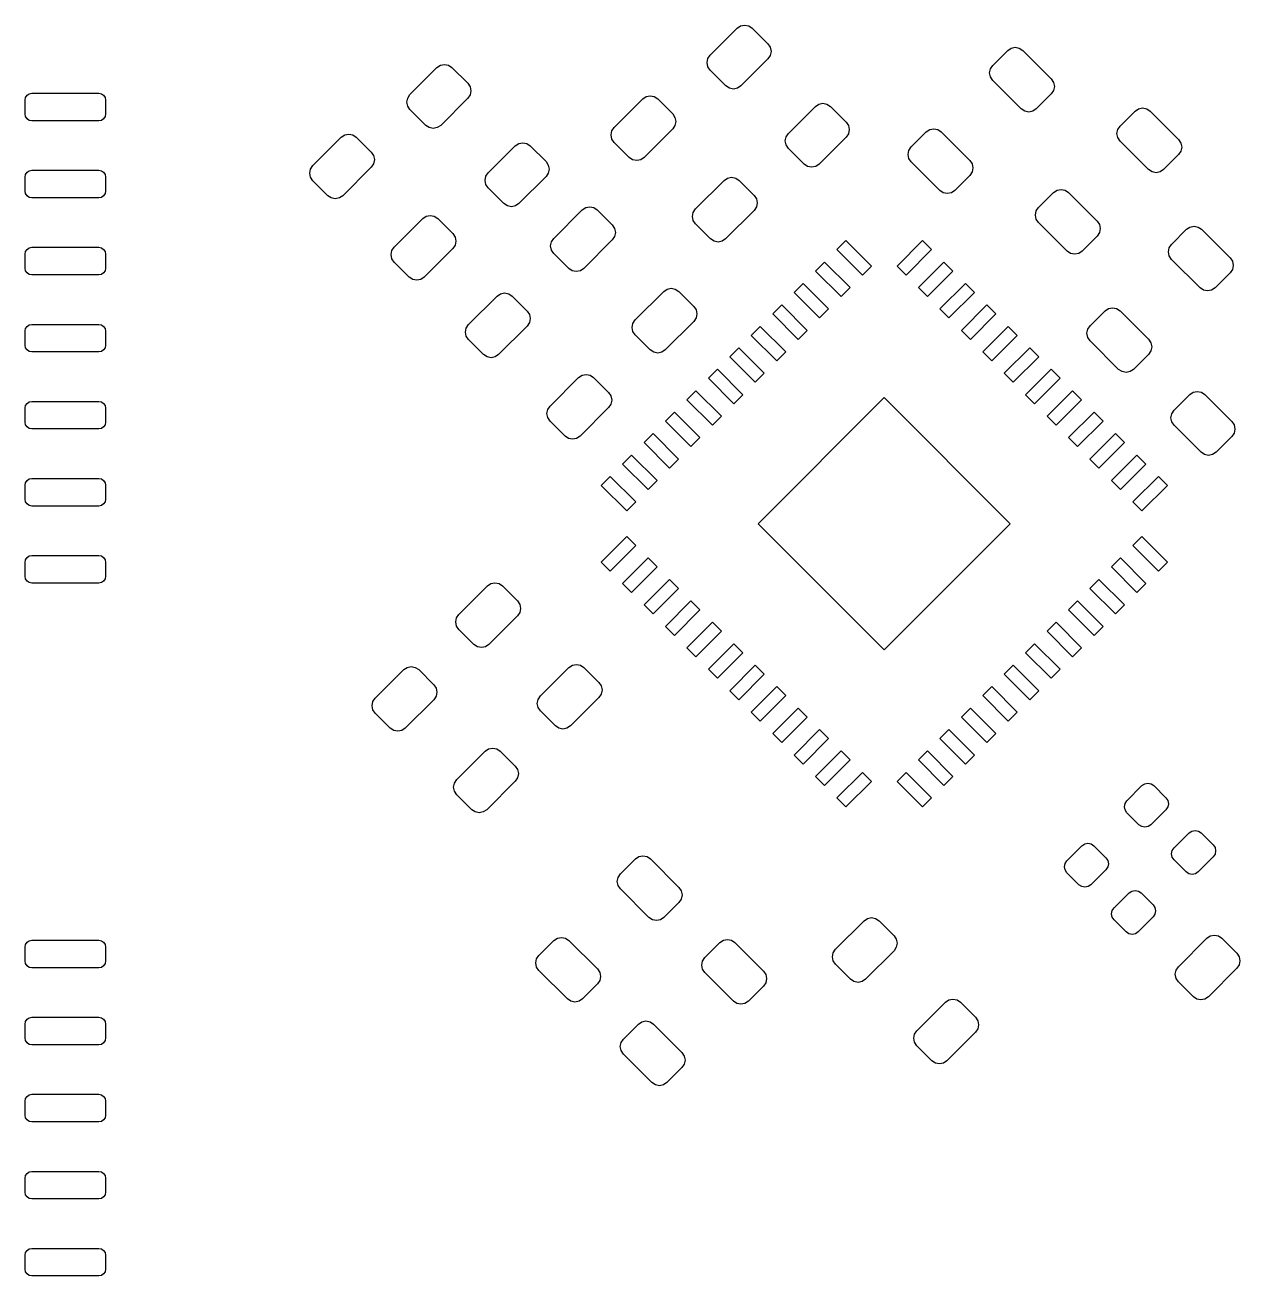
# Model space of a CAD drawing. Header units: millimetres. Extents: x 23.3 to 111.9, y -119.4 to -27.5.
# Drawn here: x 23.33 to 43.37, y -73.4 to -52.78 of the extents above; entities that cross this region are included whole.
import ezdxf

# ---------------------------------------------------------------- set-up
doc = ezdxf.new("R2010")
doc.units = ezdxf.units.MM
doc.layers.add('BLACK', color=250, linetype='CONTINUOUS')

msp = doc.modelspace()

# ---------------------------------------------------------------- linework, layer by layer
at = {"layer": 'BLACK', "linetype": 'CONTINUOUS'}
for p, q in [((35.073829, -52.828352), (35.130603, -52.790416)), ((35.130603, -52.790416), (35.197573, -52.777095)), ((35.197573, -52.777095), (35.264542, -52.790416)), ((35.264542, -52.790416), (35.321316, -52.828352)), ((34.628352, -53.273829), (35.073829, -52.828352)), ((35.321316, -52.828352), (35.581178, -53.088214)), ((35.581178, -53.088214), (35.619114, -53.144988)), ((35.619114, -53.144988), (35.632435, -53.211957)), ((35.632435, -53.211957), (35.619114, -53.278927)), ((39.289151, -53.443136), (39.536638, -53.195649)), ((39.536638, -53.195649), (39.593412, -53.157713)), ((39.593412, -53.157713), (39.660382, -53.144392)), ((39.660382, -53.144392), (39.727351, -53.157713)), ((39.727351, -53.157713), (39.784125, -53.195649)), ((39.784125, -53.195649), (40.254351, -53.665875)), ((34.577095, -53.397573), (34.590416, -53.330603)), ((34.590416, -53.464542), (34.577095, -53.397573)), ((34.590416, -53.330603), (34.628352, -53.273829)), ((35.581178, -53.335701), (35.135701, -53.781178)), ((35.619114, -53.278927), (35.581178, -53.335701)), ((29.678352, -53.923829), (30.123829, -53.478352)), ((30.123829, -53.478352), (30.180603, -53.440416)), ((30.180603, -53.440416), (30.247573, -53.427095)), ((30.247573, -53.427095), (30.314542, -53.440416)), ((30.314542, -53.440416), (30.371316, -53.478352)), ((30.371316, -53.478352), (30.631178, -53.738214)), ((34.628352, -53.521316), (34.590416, -53.464542)), ((34.888214, -53.781178), (34.628352, -53.521316)), ((39.237894, -53.56688), (39.251215, -53.49991)), ((39.251215, -53.633849), (39.237894, -53.56688)), ((39.251215, -53.49991), (39.289151, -53.443136)), ((30.631178, -53.738214), (30.669114, -53.794988)), ((30.669114, -53.794988), (30.682435, -53.861957)), ((34.944988, -53.819114), (34.888214, -53.781178)), ((35.011957, -53.832435), (34.944988, -53.819114)), ((35.078927, -53.819114), (35.011957, -53.832435)), ((35.135701, -53.781178), (35.078927, -53.819114)), ((39.289151, -53.690623), (39.251215, -53.633849)), ((39.759377, -54.160849), (39.289151, -53.690623)), ((40.254351, -53.665875), (40.292287, -53.722649)), ((40.292287, -53.722649), (40.305608, -53.789618)), ((40.305608, -53.789618), (40.292287, -53.856588)), ((23.33008, -54.01625), (23.338739, -53.97272)), ((23.33008, -54.24375), (23.33008, -54.01625)), ((23.338739, -53.97272), (23.363397, -53.935817)), ((23.363397, -53.935817), (23.4003, -53.911159)), ((23.4003, -53.911159), (23.44383, -53.9025)), ((23.44383, -53.9025), (24.54633, -53.9025)), ((24.54633, -53.9025), (24.58986, -53.911159)), ((24.58986, -53.911159), (24.626763, -53.935817)), ((24.626763, -53.935817), (24.651421, -53.97272)), ((24.651421, -53.97272), (24.66008, -54.01625)), ((24.66008, -54.01625), (24.66008, -54.24375)), ((29.627095, -54.047573), (29.640416, -53.980603)), ((29.640416, -53.980603), (29.678352, -53.923829)), ((30.631178, -53.985701), (30.185701, -54.431178)), ((30.669114, -53.928927), (30.631178, -53.985701)), ((30.682435, -53.861957), (30.669114, -53.928927)), ((33.045649, -54.465875), (33.515875, -53.995649)), ((33.515875, -53.995649), (33.572649, -53.957713)), ((33.572649, -53.957713), (33.639618, -53.944392)), ((33.639618, -53.944392), (33.706588, -53.957713)), ((33.706588, -53.957713), (33.763362, -53.995649)), ((33.763362, -53.995649), (34.010849, -54.243136)), ((40.254351, -53.913362), (40.006864, -54.160849)), ((40.292287, -53.856588), (40.254351, -53.913362)), ((23.338739, -54.28728), (23.33008, -54.24375)), ((24.66008, -54.24375), (24.651421, -54.28728)), ((29.640416, -54.114542), (29.627095, -54.047573)), ((29.678352, -54.171316), (29.640416, -54.114542)), ((29.938214, -54.431178), (29.678352, -54.171316)), ((34.010849, -54.243136), (34.048785, -54.29991)), ((35.918822, -54.564299), (36.364299, -54.118822)), ((36.364299, -54.118822), (36.421073, -54.080886)), ((36.421073, -54.080886), (36.488043, -54.067565)), ((36.488043, -54.067565), (36.555012, -54.080886)), ((36.555012, -54.080886), (36.611786, -54.118822)), ((36.611786, -54.118822), (36.871648, -54.378684)), ((39.816151, -54.198785), (39.759377, -54.160849)), ((39.88312, -54.212106), (39.816151, -54.198785)), ((39.95009, -54.198785), (39.88312, -54.212106)), ((40.006864, -54.160849), (39.95009, -54.198785)), ((41.389151, -54.443136), (41.636638, -54.195649)), ((41.636638, -54.195649), (41.693412, -54.157713)), ((41.693412, -54.157713), (41.760382, -54.144392)), ((41.760382, -54.144392), (41.827351, -54.157713)), ((41.827351, -54.157713), (41.884125, -54.195649)), ((41.884125, -54.195649), (42.354351, -54.665875)), ((23.363397, -54.324183), (23.338739, -54.28728)), ((23.4003, -54.348841), (23.363397, -54.324183)), ((23.44383, -54.3575), (23.4003, -54.348841)), ((24.54633, -54.3575), (23.44383, -54.3575)), ((24.58986, -54.348841), (24.54633, -54.3575)), ((24.626763, -54.324183), (24.58986, -54.348841)), ((24.651421, -54.28728), (24.626763, -54.324183)), ((29.994988, -54.469114), (29.938214, -54.431178)), ((30.185701, -54.431178), (30.128927, -54.469114)), ((34.048785, -54.433849), (34.010849, -54.490623)), ((34.048785, -54.29991), (34.062106, -54.36688)), ((34.062106, -54.36688), (34.048785, -54.433849)), ((36.871648, -54.378684), (36.909584, -54.435458)), ((36.909584, -54.435458), (36.922905, -54.502427)), ((41.351215, -54.49991), (41.389151, -54.443136)), ((28.075649, -55.095875), (28.545875, -54.625649)), ((28.545875, -54.625649), (28.602649, -54.587713)), ((28.602649, -54.587713), (28.669618, -54.574392)), ((28.669618, -54.574392), (28.736588, -54.587713)), ((28.736588, -54.587713), (28.793362, -54.625649)), ((28.793362, -54.625649), (29.040849, -54.873136)), ((30.061957, -54.482435), (29.994988, -54.469114)), ((30.128927, -54.469114), (30.061957, -54.482435)), ((32.994392, -54.589618), (33.007713, -54.522649)), ((33.007713, -54.656588), (32.994392, -54.589618)), ((33.007713, -54.522649), (33.045649, -54.465875)), ((33.045649, -54.713362), (33.007713, -54.656588)), ((34.010849, -54.490623), (33.540623, -54.960849)), ((35.867565, -54.688043), (35.880886, -54.621073)), ((35.880886, -54.621073), (35.918822, -54.564299)), ((36.871648, -54.626171), (36.426171, -55.071648)), ((36.909584, -54.569397), (36.871648, -54.626171)), ((36.922905, -54.502427), (36.909584, -54.569397)), ((37.945649, -54.786638), (38.193136, -54.539151)), ((38.193136, -54.539151), (38.24991, -54.501215)), ((38.24991, -54.501215), (38.31688, -54.487894)), ((38.31688, -54.487894), (38.383849, -54.501215)), ((38.383849, -54.501215), (38.440623, -54.539151)), ((38.440623, -54.539151), (38.910849, -55.009377)), ((41.337894, -54.56688), (41.351215, -54.49991)), ((41.351215, -54.633849), (41.337894, -54.56688)), ((41.389151, -54.690623), (41.351215, -54.633849)), ((30.968822, -55.214299), (31.414299, -54.768822)), ((31.414299, -54.768822), (31.471073, -54.730886)), ((31.471073, -54.730886), (31.538043, -54.717565)), ((31.538043, -54.717565), (31.605012, -54.730886)), ((31.605012, -54.730886), (31.661786, -54.768822)), ((31.661786, -54.768822), (31.921648, -55.028684)), ((33.293136, -54.960849), (33.045649, -54.713362)), ((35.880886, -54.755012), (35.867565, -54.688043)), ((35.918822, -54.811786), (35.880886, -54.755012)), ((36.178684, -55.071648), (35.918822, -54.811786)), ((37.894392, -54.910382), (37.907713, -54.843412)), ((37.907713, -54.843412), (37.945649, -54.786638)), ((41.859377, -55.160849), (41.389151, -54.690623)), ((42.354351, -54.665875), (42.392287, -54.722649)), ((42.392287, -54.856588), (42.354351, -54.913362)), ((42.392287, -54.722649), (42.405608, -54.789618)), ((42.405608, -54.789618), (42.392287, -54.856588)), ((29.040849, -54.873136), (29.078785, -54.92991)), ((29.078785, -55.063849), (29.040849, -55.120623)), ((29.078785, -54.92991), (29.092106, -54.99688)), ((29.092106, -54.99688), (29.078785, -55.063849)), ((31.921648, -55.028684), (31.959584, -55.085458)), ((33.34991, -54.998785), (33.293136, -54.960849)), ((33.41688, -55.012106), (33.34991, -54.998785)), ((33.483849, -54.998785), (33.41688, -55.012106)), ((33.540623, -54.960849), (33.483849, -54.998785)), ((37.907713, -54.977351), (37.894392, -54.910382)), ((37.945649, -55.034125), (37.907713, -54.977351)), ((38.415875, -55.504351), (37.945649, -55.034125)), ((38.910849, -55.009377), (38.948785, -55.066151)), ((38.948785, -55.066151), (38.962106, -55.13312)), ((42.354351, -54.913362), (42.106864, -55.160849)), ((23.33008, -55.28625), (23.338739, -55.24272)), ((23.338739, -55.24272), (23.363397, -55.205817)), ((23.363397, -55.205817), (23.4003, -55.181159)), ((23.4003, -55.181159), (23.44383, -55.1725)), ((23.44383, -55.1725), (24.54633, -55.1725)), ((24.54633, -55.1725), (24.58986, -55.181159)), ((24.58986, -55.181159), (24.626763, -55.205817)), ((24.626763, -55.205817), (24.651421, -55.24272)), ((24.651421, -55.24272), (24.66008, -55.28625)), ((28.024392, -55.219618), (28.037713, -55.152649)), ((28.037713, -55.286588), (28.024392, -55.219618)), ((28.037713, -55.152649), (28.075649, -55.095875)), ((29.040849, -55.120623), (28.570623, -55.590849)), ((30.917565, -55.338043), (30.930886, -55.271073)), ((30.930886, -55.271073), (30.968822, -55.214299)), ((31.959584, -55.219397), (31.921648, -55.276171)), ((31.959584, -55.085458), (31.972905, -55.152427)), ((31.972905, -55.152427), (31.959584, -55.219397)), ((36.235458, -55.109584), (36.178684, -55.071648)), ((36.302427, -55.122905), (36.235458, -55.109584)), ((36.369397, -55.109584), (36.302427, -55.122905)), ((36.426171, -55.071648), (36.369397, -55.109584)), ((38.910849, -55.256864), (38.663362, -55.504351)), ((38.948785, -55.20009), (38.910849, -55.256864)), ((38.962106, -55.13312), (38.948785, -55.20009)), ((41.916151, -55.198785), (41.859377, -55.160849)), ((41.98312, -55.212106), (41.916151, -55.198785)), ((42.05009, -55.198785), (41.98312, -55.212106)), ((42.106864, -55.160849), (42.05009, -55.198785)), ((23.33008, -55.51375), (23.33008, -55.28625)), ((24.66008, -55.28625), (24.66008, -55.51375)), ((28.075649, -55.343362), (28.037713, -55.286588)), ((28.323136, -55.590849), (28.075649, -55.343362)), ((30.930886, -55.405012), (30.917565, -55.338043)), ((30.968822, -55.461786), (30.930886, -55.405012)), ((31.228684, -55.721648), (30.968822, -55.461786)), ((31.921648, -55.276171), (31.476171, -55.721648)), ((34.389151, -55.809377), (34.859377, -55.339151)), ((34.859377, -55.339151), (34.916151, -55.301215)), ((34.916151, -55.301215), (34.98312, -55.287894)), ((34.98312, -55.287894), (35.05009, -55.301215)), ((35.05009, -55.301215), (35.106864, -55.339151)), ((35.106864, -55.339151), (35.354351, -55.586638)), ((23.338739, -55.55728), (23.33008, -55.51375)), ((23.363397, -55.594183), (23.338739, -55.55728)), ((23.4003, -55.618841), (23.363397, -55.594183)), ((23.44383, -55.6275), (23.4003, -55.618841)), ((24.54633, -55.6275), (23.44383, -55.6275)), ((24.58986, -55.618841), (24.54633, -55.6275)), ((24.626763, -55.594183), (24.58986, -55.618841)), ((24.651421, -55.55728), (24.626763, -55.594183)), ((24.66008, -55.51375), (24.651421, -55.55728)), ((28.37991, -55.628785), (28.323136, -55.590849)), ((28.44688, -55.642106), (28.37991, -55.628785)), ((28.513849, -55.628785), (28.44688, -55.642106)), ((28.570623, -55.590849), (28.513849, -55.628785)), ((35.354351, -55.586638), (35.392287, -55.643412)), ((35.392287, -55.643412), (35.405608, -55.710382)), ((38.472649, -55.542287), (38.415875, -55.504351)), ((38.539618, -55.555608), (38.472649, -55.542287)), ((38.606588, -55.542287), (38.539618, -55.555608)), ((38.663362, -55.504351), (38.606588, -55.542287)), ((40.045649, -55.786638), (40.293136, -55.539151)), ((40.293136, -55.539151), (40.34991, -55.501215)), ((40.34991, -55.501215), (40.41688, -55.487894)), ((40.41688, -55.487894), (40.483849, -55.501215)), ((40.483849, -55.501215), (40.540623, -55.539151)), ((40.540623, -55.539151), (41.010849, -56.009377)), ((31.285458, -55.759584), (31.228684, -55.721648)), ((31.352427, -55.772905), (31.285458, -55.759584)), ((31.419397, -55.759584), (31.352427, -55.772905)), ((31.476171, -55.721648), (31.419397, -55.759584)), ((32.049649, -56.295875), (32.519875, -55.825649)), ((32.519875, -55.825649), (32.576649, -55.787713)), ((32.576649, -55.787713), (32.643618, -55.774392)), ((32.643618, -55.774392), (32.710588, -55.787713)), ((32.710588, -55.787713), (32.767362, -55.825649)), ((32.767362, -55.825649), (33.014849, -56.073136)), ((34.337894, -55.93312), (34.351215, -55.866151)), ((34.351215, -55.866151), (34.389151, -55.809377)), ((35.354351, -55.834125), (34.884125, -56.304351)), ((35.392287, -55.777351), (35.354351, -55.834125)), ((35.405608, -55.710382), (35.392287, -55.777351)), ((39.994392, -55.910382), (40.007713, -55.843412)), ((40.007713, -55.843412), (40.045649, -55.786638)), ((29.419151, -56.439377), (29.889377, -55.969151)), ((29.889377, -55.969151), (29.946151, -55.931215)), ((29.946151, -55.931215), (30.01312, -55.917894)), ((30.01312, -55.917894), (30.08009, -55.931215)), ((30.08009, -55.931215), (30.136864, -55.969151)), ((30.136864, -55.969151), (30.384351, -56.216638)), ((33.014849, -56.073136), (33.052785, -56.12991)), ((34.351215, -56.00009), (34.337894, -55.93312)), ((34.389151, -56.056864), (34.351215, -56.00009)), ((34.636638, -56.304351), (34.389151, -56.056864)), ((40.007713, -55.977351), (39.994392, -55.910382)), ((40.045649, -56.034125), (40.007713, -55.977351)), ((40.515875, -56.504351), (40.045649, -56.034125)), ((41.010849, -56.009377), (41.048785, -56.066151)), ((41.048785, -56.066151), (41.062106, -56.13312)), ((42.541412, -56.107713), (42.608382, -56.094392)), ((42.608382, -56.094392), (42.675351, -56.107713)), ((30.384351, -56.216638), (30.422287, -56.273412)), ((30.422287, -56.273412), (30.435608, -56.340382)), ((32.011713, -56.352649), (32.049649, -56.295875)), ((33.052785, -56.263849), (33.014849, -56.320623)), ((33.052785, -56.12991), (33.066106, -56.19688)), ((33.066106, -56.19688), (33.052785, -56.263849)), ((34.693412, -56.342287), (34.636638, -56.304351)), ((34.884125, -56.304351), (34.827351, -56.342287)), ((41.010849, -56.256864), (40.763362, -56.504351)), ((41.048785, -56.20009), (41.010849, -56.256864)), ((41.062106, -56.13312), (41.048785, -56.20009)), ((42.237151, -56.393136), (42.484638, -56.145649)), ((42.484638, -56.145649), (42.541412, -56.107713)), ((42.675351, -56.107713), (42.732125, -56.145649)), ((42.732125, -56.145649), (43.202351, -56.615875)), ((23.33008, -56.55625), (23.338739, -56.51272)), ((23.338739, -56.51272), (23.363397, -56.475817)), ((23.363397, -56.475817), (23.4003, -56.451159)), ((23.4003, -56.451159), (23.44383, -56.4425)), ((23.44383, -56.4425), (24.54633, -56.4425)), ((24.54633, -56.4425), (24.58986, -56.451159)), ((24.58986, -56.451159), (24.626763, -56.475817)), ((24.626763, -56.475817), (24.651421, -56.51272)), ((24.651421, -56.51272), (24.66008, -56.55625)), ((29.367894, -56.56312), (29.381215, -56.496151)), ((29.381215, -56.496151), (29.419151, -56.439377)), ((30.384351, -56.464125), (29.914125, -56.934351)), ((30.422287, -56.407351), (30.384351, -56.464125)), ((30.435608, -56.340382), (30.422287, -56.407351)), ((31.998392, -56.419618), (32.011713, -56.352649)), ((32.011713, -56.486588), (31.998392, -56.419618)), ((32.049649, -56.543362), (32.011713, -56.486588)), ((33.014849, -56.320623), (32.544623, -56.790849)), ((34.760382, -56.355608), (34.693412, -56.342287)), ((34.827351, -56.342287), (34.760382, -56.355608)), ((36.720415, -56.47982), (36.868907, -56.331328)), ((37.141143, -56.900548), (36.720415, -56.47982)), ((36.868907, -56.331328), (37.289635, -56.752056)), ((37.710365, -56.752056), (38.131093, -56.331328)), ((38.279585, -56.47982), (37.858857, -56.900548)), ((38.131093, -56.331328), (38.279585, -56.47982)), ((40.572649, -56.542287), (40.515875, -56.504351)), ((40.763362, -56.504351), (40.706588, -56.542287)), ((42.185894, -56.51688), (42.199215, -56.44991)), ((42.199215, -56.44991), (42.237151, -56.393136)), ((23.33008, -56.78375), (23.33008, -56.55625)), ((24.66008, -56.55625), (24.66008, -56.78375)), ((29.381215, -56.63009), (29.367894, -56.56312)), ((29.419151, -56.686864), (29.381215, -56.63009)), ((29.666638, -56.934351), (29.419151, -56.686864)), ((32.297136, -56.790849), (32.049649, -56.543362)), ((36.366862, -56.833373), (36.515354, -56.684881)), ((36.515354, -56.684881), (36.936082, -57.105609)), ((38.063918, -57.105609), (38.484646, -56.684881)), ((38.484646, -56.684881), (38.633138, -56.833373)), ((40.639618, -56.555608), (40.572649, -56.542287)), ((40.706588, -56.542287), (40.639618, -56.555608)), ((42.199215, -56.583849), (42.185894, -56.51688)), ((42.237151, -56.640623), (42.199215, -56.583849)), ((42.707377, -57.110849), (42.237151, -56.640623)), ((43.202351, -56.615875), (43.240287, -56.672649)), ((43.240287, -56.672649), (43.253608, -56.739618)), ((23.338739, -56.82728), (23.33008, -56.78375)), ((23.363397, -56.864183), (23.338739, -56.82728)), ((23.4003, -56.888841), (23.363397, -56.864183)), ((23.44383, -56.8975), (23.4003, -56.888841)), ((24.54633, -56.8975), (23.44383, -56.8975)), ((24.58986, -56.888841), (24.54633, -56.8975)), ((24.626763, -56.864183), (24.58986, -56.888841)), ((24.651421, -56.82728), (24.626763, -56.864183)), ((24.66008, -56.78375), (24.651421, -56.82728)), ((32.35391, -56.828785), (32.297136, -56.790849)), ((32.42088, -56.842106), (32.35391, -56.828785)), ((32.487849, -56.828785), (32.42088, -56.842106)), ((32.544623, -56.790849), (32.487849, -56.828785)), ((36.78759, -57.254101), (36.366862, -56.833373)), ((37.289635, -56.752056), (37.141143, -56.900548)), ((37.858857, -56.900548), (37.710365, -56.752056)), ((38.633138, -56.833373), (38.21241, -57.254101)), ((43.202351, -56.863362), (42.954864, -57.110849)), ((43.240287, -56.806588), (43.202351, -56.863362)), ((43.253608, -56.739618), (43.240287, -56.806588)), ((29.723412, -56.972287), (29.666638, -56.934351)), ((29.790382, -56.985608), (29.723412, -56.972287)), ((29.857351, -56.972287), (29.790382, -56.985608)), ((29.914125, -56.934351), (29.857351, -56.972287)), ((33.863377, -57.169151), (33.920151, -57.131215)), ((33.920151, -57.131215), (33.98712, -57.117894)), ((33.98712, -57.117894), (34.05409, -57.131215)), ((34.05409, -57.131215), (34.110864, -57.169151)), ((36.013308, -57.186927), (36.1618, -57.038435)), ((36.1618, -57.038435), (36.582528, -57.459163)), ((36.936082, -57.105609), (36.78759, -57.254101)), ((38.21241, -57.254101), (38.063918, -57.105609)), ((38.417472, -57.459163), (38.8382, -57.038435)), ((38.8382, -57.038435), (38.986692, -57.186927)), ((42.764151, -57.148785), (42.707377, -57.110849)), ((42.954864, -57.110849), (42.89809, -57.148785)), ((30.645649, -57.715875), (31.115875, -57.245649)), ((31.115875, -57.245649), (31.172649, -57.207713)), ((31.172649, -57.207713), (31.239618, -57.194392)), ((31.239618, -57.194392), (31.306588, -57.207713)), ((31.306588, -57.207713), (31.363362, -57.245649)), ((31.363362, -57.245649), (31.610849, -57.493136)), ((33.393151, -57.639377), (33.863377, -57.169151)), ((34.110864, -57.169151), (34.358351, -57.416638)), ((36.434036, -57.607655), (36.013308, -57.186927)), ((38.986692, -57.186927), (38.565964, -57.607655)), ((42.83112, -57.162106), (42.764151, -57.148785)), ((42.89809, -57.148785), (42.83112, -57.162106)), ((31.610849, -57.493136), (31.648785, -57.54991)), ((34.358351, -57.416638), (34.396287, -57.473412)), ((34.396287, -57.473412), (34.409608, -57.540382)), ((34.409608, -57.540382), (34.396287, -57.607351)), ((35.659755, -57.54048), (35.808247, -57.391988)), ((36.080483, -57.961208), (35.659755, -57.54048)), ((35.808247, -57.391988), (36.228975, -57.812716)), ((36.582528, -57.459163), (36.434036, -57.607655)), ((38.565964, -57.607655), (38.417472, -57.459163)), ((38.771025, -57.812716), (39.191753, -57.391988)), ((39.340245, -57.54048), (38.919517, -57.961208)), ((39.191753, -57.391988), (39.340245, -57.54048)), ((40.893649, -57.736638), (41.141136, -57.489151)), ((41.141136, -57.489151), (41.19791, -57.451215)), ((41.19791, -57.451215), (41.26488, -57.437894)), ((41.26488, -57.437894), (41.331849, -57.451215)), ((41.331849, -57.451215), (41.388623, -57.489151)), ((41.388623, -57.489151), (41.858849, -57.959377)), ((23.338739, -57.78272), (23.363397, -57.745817)), ((23.363397, -57.745817), (23.4003, -57.721159)), ((23.4003, -57.721159), (23.44383, -57.7125)), ((23.44383, -57.7125), (24.54633, -57.7125)), ((24.54633, -57.7125), (24.58986, -57.721159)), ((24.58986, -57.721159), (24.626763, -57.745817)), ((24.626763, -57.745817), (24.651421, -57.78272)), ((30.607713, -57.772649), (30.645649, -57.715875)), ((31.610849, -57.740623), (31.140623, -58.210849)), ((31.648785, -57.683849), (31.610849, -57.740623)), ((31.648785, -57.54991), (31.662106, -57.61688)), ((31.662106, -57.61688), (31.648785, -57.683849)), ((33.341894, -57.76312), (33.355215, -57.696151)), ((33.355215, -57.696151), (33.393151, -57.639377)), ((34.358351, -57.664125), (33.888125, -58.134351)), ((34.396287, -57.607351), (34.358351, -57.664125)), ((35.306202, -57.894034), (35.454694, -57.745542)), ((35.454694, -57.745542), (35.875422, -58.16627)), ((39.124578, -58.16627), (39.545306, -57.745542)), ((39.545306, -57.745542), (39.693798, -57.894034)), ((40.855713, -57.793412), (40.893649, -57.736638)), ((23.33008, -57.82625), (23.338739, -57.78272)), ((23.33008, -58.05375), (23.33008, -57.82625)), ((24.651421, -57.78272), (24.66008, -57.82625)), ((24.66008, -57.82625), (24.66008, -58.05375)), ((30.594392, -57.839618), (30.607713, -57.772649)), ((30.607713, -57.906588), (30.594392, -57.839618)), ((30.645649, -57.963362), (30.607713, -57.906588)), ((33.355215, -57.83009), (33.341894, -57.76312)), ((33.393151, -57.886864), (33.355215, -57.83009)), ((33.640638, -58.134351), (33.393151, -57.886864)), ((35.72693, -58.314762), (35.306202, -57.894034)), ((36.228975, -57.812716), (36.080483, -57.961208)), ((38.919517, -57.961208), (38.771025, -57.812716)), ((39.693798, -57.894034), (39.27307, -58.314762)), ((40.842392, -57.860382), (40.855713, -57.793412)), ((40.855713, -57.927351), (40.842392, -57.860382)), ((40.893649, -57.984125), (40.855713, -57.927351)), ((23.338739, -58.09728), (23.33008, -58.05375)), ((23.363397, -58.134183), (23.338739, -58.09728)), ((23.4003, -58.158841), (23.363397, -58.134183)), ((23.44383, -58.1675), (23.4003, -58.158841)), ((24.58986, -58.158841), (24.54633, -58.1675)), ((24.626763, -58.134183), (24.58986, -58.158841)), ((24.651421, -58.09728), (24.626763, -58.134183)), ((24.66008, -58.05375), (24.651421, -58.09728)), ((30.893136, -58.210849), (30.645649, -57.963362)), ((33.697412, -58.172287), (33.640638, -58.134351)), ((33.888125, -58.134351), (33.831351, -58.172287)), ((34.952648, -58.247587), (35.10114, -58.099095)), ((35.10114, -58.099095), (35.521868, -58.519823)), ((39.478132, -58.519823), (39.89886, -58.099095)), ((39.89886, -58.099095), (40.047352, -58.247587)), ((41.363875, -58.454351), (40.893649, -57.984125)), ((41.858849, -57.959377), (41.896785, -58.016151)), ((41.896785, -58.15009), (41.858849, -58.206864)), ((41.896785, -58.016151), (41.910106, -58.08312)), ((41.910106, -58.08312), (41.896785, -58.15009)), ((24.54633, -58.1675), (23.44383, -58.1675)), ((30.94991, -58.248785), (30.893136, -58.210849)), ((31.01688, -58.262106), (30.94991, -58.248785)), ((31.083849, -58.248785), (31.01688, -58.262106)), ((31.140623, -58.210849), (31.083849, -58.248785)), ((33.764382, -58.185608), (33.697412, -58.172287)), ((33.831351, -58.172287), (33.764382, -58.185608)), ((35.373376, -58.668315), (34.952648, -58.247587)), ((35.875422, -58.16627), (35.72693, -58.314762)), ((39.27307, -58.314762), (39.124578, -58.16627)), ((40.047352, -58.247587), (39.626624, -58.668315)), ((41.858849, -58.206864), (41.611362, -58.454351)), ((32.459377, -58.589151), (32.516151, -58.551215)), ((32.516151, -58.551215), (32.58312, -58.537894)), ((32.58312, -58.537894), (32.65009, -58.551215)), ((32.65009, -58.551215), (32.706864, -58.589151)), ((34.599095, -58.60114), (34.747587, -58.452648)), ((34.747587, -58.452648), (35.168315, -58.873376)), ((35.521868, -58.519823), (35.373376, -58.668315)), ((39.626624, -58.668315), (39.478132, -58.519823)), ((39.831685, -58.873376), (40.252413, -58.452648)), ((40.252413, -58.452648), (40.400905, -58.60114)), ((41.420649, -58.492287), (41.363875, -58.454351)), ((41.487618, -58.505608), (41.420649, -58.492287)), ((41.554588, -58.492287), (41.487618, -58.505608)), ((41.611362, -58.454351), (41.554588, -58.492287)), ((31.989151, -59.059377), (32.459377, -58.589151)), ((32.706864, -58.589151), (32.954351, -58.836638)), ((35.019823, -59.021868), (34.599095, -58.60114)), ((40.400905, -58.60114), (39.980177, -59.021868)), ((23.4003, -58.991159), (23.44383, -58.9825)), ((23.44383, -58.9825), (24.54633, -58.9825)), ((24.54633, -58.9825), (24.58986, -58.991159)), ((32.954351, -58.836638), (32.992287, -58.893412)), ((32.992287, -58.893412), (33.005608, -58.960382)), ((33.005608, -58.960382), (32.992287, -59.027351)), ((34.245542, -58.954694), (34.394034, -58.806202)), ((34.66627, -59.375422), (34.245542, -58.954694)), ((34.394034, -58.806202), (34.814762, -59.22693)), ((35.168315, -58.873376), (35.019823, -59.021868)), ((35.421106, -61), (37.5, -58.921106)), ((37.5, -58.921106), (39.578894, -61)), ((39.980177, -59.021868), (39.831685, -58.873376)), ((40.185238, -59.22693), (40.605966, -58.806202)), ((40.754458, -58.954694), (40.33373, -59.375422)), ((40.605966, -58.806202), (40.754458, -58.954694)), ((42.278352, -59.128684), (42.538214, -58.868822)), ((42.538214, -58.868822), (42.594988, -58.830886)), ((42.594988, -58.830886), (42.661957, -58.817565)), ((42.661957, -58.817565), (42.728927, -58.830886)), ((42.728927, -58.830886), (42.785701, -58.868822)), ((42.785701, -58.868822), (43.231178, -59.314299)), ((23.33008, -59.09625), (23.338739, -59.05272)), ((23.33008, -59.32375), (23.33008, -59.09625)), ((23.338739, -59.05272), (23.363397, -59.015817)), ((23.363397, -59.015817), (23.4003, -58.991159)), ((24.58986, -58.991159), (24.626763, -59.015817)), ((24.626763, -59.015817), (24.651421, -59.05272)), ((24.651421, -59.05272), (24.66008, -59.09625)), ((24.66008, -59.09625), (24.66008, -59.32375)), ((31.937894, -59.18312), (31.951215, -59.116151)), ((31.951215, -59.25009), (31.937894, -59.18312)), ((31.951215, -59.116151), (31.989151, -59.059377)), ((32.954351, -59.084125), (32.484125, -59.554351)), ((32.992287, -59.027351), (32.954351, -59.084125)), ((33.891988, -59.308247), (34.04048, -59.159755)), ((34.04048, -59.159755), (34.461208, -59.580483)), ((40.538792, -59.580483), (40.95952, -59.159755)), ((40.95952, -59.159755), (41.108012, -59.308247)), ((42.227095, -59.252427), (42.240416, -59.185458)), ((42.240416, -59.185458), (42.278352, -59.128684)), ((23.338739, -59.36728), (23.33008, -59.32375)), ((23.363397, -59.404183), (23.338739, -59.36728)), ((24.651421, -59.36728), (24.626763, -59.404183)), ((24.66008, -59.32375), (24.651421, -59.36728)), ((31.989151, -59.306864), (31.951215, -59.25009)), ((32.236638, -59.554351), (31.989151, -59.306864)), ((34.312716, -59.728975), (33.891988, -59.308247)), ((34.814762, -59.22693), (34.66627, -59.375422)), ((40.33373, -59.375422), (40.185238, -59.22693)), ((41.108012, -59.308247), (40.687284, -59.728975)), ((42.240416, -59.319397), (42.227095, -59.252427)), ((42.278352, -59.376171), (42.240416, -59.319397)), ((42.723829, -59.821648), (42.278352, -59.376171)), ((43.231178, -59.314299), (43.269114, -59.371073)), ((43.269114, -59.371073), (43.282435, -59.438043)), ((23.4003, -59.428841), (23.363397, -59.404183)), ((23.44383, -59.4375), (23.4003, -59.428841)), ((24.54633, -59.4375), (23.44383, -59.4375)), ((24.58986, -59.428841), (24.54633, -59.4375)), ((24.626763, -59.404183), (24.58986, -59.428841)), ((32.293412, -59.592287), (32.236638, -59.554351)), ((32.360382, -59.605608), (32.293412, -59.592287)), ((32.427351, -59.592287), (32.360382, -59.605608)), ((32.484125, -59.554351), (32.427351, -59.592287)), ((33.538435, -59.6618), (33.686927, -59.513308)), ((33.686927, -59.513308), (34.107655, -59.934036)), ((34.461208, -59.580483), (34.312716, -59.728975)), ((40.687284, -59.728975), (40.538792, -59.580483)), ((40.892345, -59.934036), (41.313073, -59.513308)), ((41.313073, -59.513308), (41.461565, -59.6618)), ((43.231178, -59.561786), (42.971316, -59.821648)), ((43.269114, -59.505012), (43.231178, -59.561786)), ((43.282435, -59.438043), (43.269114, -59.505012)), ((33.959163, -60.082528), (33.538435, -59.6618)), ((41.461565, -59.6618), (41.040837, -60.082528)), ((33.184881, -60.015354), (33.333373, -59.866862)), ((33.605609, -60.436082), (33.184881, -60.015354)), ((33.333373, -59.866862), (33.754101, -60.28759)), ((34.107655, -59.934036), (33.959163, -60.082528)), ((41.040837, -60.082528), (40.892345, -59.934036)), ((41.245899, -60.28759), (41.666627, -59.866862)), ((41.815119, -60.015354), (41.394391, -60.436082)), ((41.666627, -59.866862), (41.815119, -60.015354)), ((42.780603, -59.859584), (42.723829, -59.821648)), ((42.847573, -59.872905), (42.780603, -59.859584)), ((42.914542, -59.859584), (42.847573, -59.872905)), ((42.971316, -59.821648), (42.914542, -59.859584)), ((32.831328, -60.368907), (32.97982, -60.220415)), ((32.97982, -60.220415), (33.400548, -60.641143)), ((41.599452, -60.641143), (42.02018, -60.220415)), ((42.02018, -60.220415), (42.168672, -60.368907)), ((23.33008, -60.36625), (23.338739, -60.32272)), ((23.33008, -60.59375), (23.33008, -60.36625)), ((23.338739, -60.32272), (23.363397, -60.285817)), ((23.363397, -60.285817), (23.4003, -60.261159)), ((23.4003, -60.261159), (23.44383, -60.2525)), ((23.44383, -60.2525), (24.54633, -60.2525)), ((24.54633, -60.2525), (24.58986, -60.261159)), ((24.58986, -60.261159), (24.626763, -60.285817)), ((24.626763, -60.285817), (24.651421, -60.32272)), ((24.651421, -60.32272), (24.66008, -60.36625)), ((24.66008, -60.36625), (24.66008, -60.59375)), ((33.252056, -60.789635), (32.831328, -60.368907)), ((33.754101, -60.28759), (33.605609, -60.436082)), ((41.394391, -60.436082), (41.245899, -60.28759)), ((42.168672, -60.368907), (41.747944, -60.789635)), ((23.338739, -60.63728), (23.33008, -60.59375)), ((23.363397, -60.674183), (23.338739, -60.63728)), ((24.651421, -60.63728), (24.626763, -60.674183)), ((24.66008, -60.59375), (24.651421, -60.63728)), ((23.4003, -60.698841), (23.363397, -60.674183)), ((23.44383, -60.7075), (23.4003, -60.698841)), ((24.54633, -60.7075), (23.44383, -60.7075)), ((24.58986, -60.698841), (24.54633, -60.7075)), ((24.626763, -60.674183), (24.58986, -60.698841)), ((33.400548, -60.641143), (33.252056, -60.789635)), ((41.747944, -60.789635), (41.599452, -60.641143)), ((37.5, -63.078894), (35.421106, -61)), ((39.578894, -61), (37.5, -63.078894)), ((32.831328, -61.631093), (33.252056, -61.210365)), ((33.252056, -61.210365), (33.400548, -61.358857)), ((41.599452, -61.358857), (41.747944, -61.210365)), ((41.747944, -61.210365), (42.168672, -61.631093)), ((33.400548, -61.358857), (32.97982, -61.779585)), ((42.02018, -61.779585), (41.599452, -61.358857)), ((23.33008, -61.63625), (23.338739, -61.59272)), ((23.33008, -61.86375), (23.33008, -61.63625)), ((23.338739, -61.59272), (23.363397, -61.555817)), ((23.363397, -61.555817), (23.4003, -61.531159)), ((23.4003, -61.531159), (23.44383, -61.5225)), ((23.44383, -61.5225), (24.54633, -61.5225)), ((24.54633, -61.5225), (24.58986, -61.531159)), ((24.58986, -61.531159), (24.626763, -61.555817)), ((24.626763, -61.555817), (24.651421, -61.59272)), ((24.651421, -61.59272), (24.66008, -61.63625)), ((24.66008, -61.63625), (24.66008, -61.86375)), ((32.97982, -61.779585), (32.831328, -61.631093)), ((33.184881, -61.984646), (33.605609, -61.563918)), ((33.605609, -61.563918), (33.754101, -61.71241)), ((41.245899, -61.71241), (41.394391, -61.563918)), ((41.394391, -61.563918), (41.815119, -61.984646)), ((42.168672, -61.631093), (42.02018, -61.779585)), ((23.338739, -61.90728), (23.33008, -61.86375)), ((24.66008, -61.86375), (24.651421, -61.90728)), ((33.754101, -61.71241), (33.333373, -62.133138)), ((41.666627, -62.133138), (41.245899, -61.71241)), ((23.363397, -61.944183), (23.338739, -61.90728)), ((23.4003, -61.968841), (23.363397, -61.944183)), ((23.44383, -61.9775), (23.4003, -61.968841)), ((24.54633, -61.9775), (23.44383, -61.9775)), ((24.58986, -61.968841), (24.54633, -61.9775)), ((24.626763, -61.944183), (24.58986, -61.968841)), ((24.651421, -61.90728), (24.626763, -61.944183)), ((30.485649, -62.495875), (30.955875, -62.025649)), ((30.955875, -62.025649), (31.012649, -61.987713)), ((31.012649, -61.987713), (31.079618, -61.974392)), ((31.079618, -61.974392), (31.146588, -61.987713)), ((31.146588, -61.987713), (31.203362, -62.025649)), ((31.203362, -62.025649), (31.450849, -62.273136)), ((33.333373, -62.133138), (33.184881, -61.984646)), ((33.538435, -62.3382), (33.959163, -61.917472)), ((34.107655, -62.065964), (33.686927, -62.486692)), ((33.959163, -61.917472), (34.107655, -62.065964)), ((40.892345, -62.065964), (41.040837, -61.917472)), ((41.313073, -62.486692), (40.892345, -62.065964)), ((41.040837, -61.917472), (41.461565, -62.3382)), ((41.815119, -61.984646), (41.666627, -62.133138)), ((31.450849, -62.273136), (31.488785, -62.32991)), ((33.891988, -62.691753), (34.312716, -62.271025)), ((34.312716, -62.271025), (34.461208, -62.419517)), ((40.538792, -62.419517), (40.687284, -62.271025)), ((40.687284, -62.271025), (41.108012, -62.691753)), ((31.488785, -62.463849), (31.450849, -62.520623)), ((31.488785, -62.32991), (31.502106, -62.39688)), ((31.502106, -62.39688), (31.488785, -62.463849)), ((33.686927, -62.486692), (33.538435, -62.3382)), ((34.461208, -62.419517), (34.04048, -62.840245)), ((40.95952, -62.840245), (40.538792, -62.419517)), ((41.461565, -62.3382), (41.313073, -62.486692)), ((30.434392, -62.619618), (30.447713, -62.552649)), ((30.447713, -62.686588), (30.434392, -62.619618)), ((30.447713, -62.552649), (30.485649, -62.495875)), ((30.485649, -62.743362), (30.447713, -62.686588)), ((31.450849, -62.520623), (30.980623, -62.990849)), ((34.04048, -62.840245), (33.891988, -62.691753)), ((34.245542, -63.045306), (34.66627, -62.624578)), ((34.66627, -62.624578), (34.814762, -62.77307)), ((40.185238, -62.77307), (40.33373, -62.624578)), ((40.33373, -62.624578), (40.754458, -63.045306)), ((41.108012, -62.691753), (40.95952, -62.840245)), ((30.733136, -62.990849), (30.485649, -62.743362)), ((34.814762, -62.77307), (34.394034, -63.193798)), ((40.605966, -63.193798), (40.185238, -62.77307)), ((30.78991, -63.028785), (30.733136, -62.990849)), ((30.85688, -63.042106), (30.78991, -63.028785)), ((30.923849, -63.028785), (30.85688, -63.042106)), ((30.980623, -62.990849), (30.923849, -63.028785)), ((34.394034, -63.193798), (34.245542, -63.045306)), ((34.599095, -63.39886), (35.019823, -62.978132)), ((35.019823, -62.978132), (35.168315, -63.126624)), ((39.831685, -63.126624), (39.980177, -62.978132)), ((39.980177, -62.978132), (40.400905, -63.39886)), ((40.754458, -63.045306), (40.605966, -63.193798)), ((32.356151, -63.331215), (32.42312, -63.317894)), ((32.42312, -63.317894), (32.49009, -63.331215)), ((35.168315, -63.126624), (34.747587, -63.547352)), ((40.252413, -63.547352), (39.831685, -63.126624)), ((29.105649, -63.875875), (29.575875, -63.405649)), ((29.575875, -63.405649), (29.632649, -63.367713)), ((29.632649, -63.367713), (29.699618, -63.354392)), ((29.699618, -63.354392), (29.766588, -63.367713)), ((29.766588, -63.367713), (29.823362, -63.405649)), ((29.823362, -63.405649), (30.070849, -63.653136)), ((31.829151, -63.839377), (32.299377, -63.369151)), ((32.299377, -63.369151), (32.356151, -63.331215)), ((32.49009, -63.331215), (32.546864, -63.369151)), ((32.546864, -63.369151), (32.794351, -63.616638)), ((34.747587, -63.547352), (34.599095, -63.39886)), ((34.952648, -63.752413), (35.373376, -63.331685)), ((35.521868, -63.480177), (35.10114, -63.900905)), ((35.373376, -63.331685), (35.521868, -63.480177)), ((39.478132, -63.480177), (39.626624, -63.331685)), ((39.89886, -63.900905), (39.478132, -63.480177)), ((39.626624, -63.331685), (40.047352, -63.752413)), ((40.400905, -63.39886), (40.252413, -63.547352)), ((30.070849, -63.653136), (30.108785, -63.70991)), ((30.108785, -63.70991), (30.122106, -63.77688)), ((32.794351, -63.616638), (32.832287, -63.673412)), ((32.832287, -63.673412), (32.845608, -63.740382)), ((35.306202, -64.105966), (35.72693, -63.685238)), ((35.72693, -63.685238), (35.875422, -63.83373)), ((39.124578, -63.83373), (39.27307, -63.685238)), ((39.27307, -63.685238), (39.693798, -64.105966)), ((29.054392, -63.999618), (29.067713, -63.932649)), ((29.067713, -63.932649), (29.105649, -63.875875)), ((30.070849, -63.900623), (29.600623, -64.370849)), ((30.108785, -63.843849), (30.070849, -63.900623)), ((30.122106, -63.77688), (30.108785, -63.843849)), ((31.777894, -63.96312), (31.791215, -63.896151)), ((31.791215, -63.896151), (31.829151, -63.839377)), ((32.794351, -63.864125), (32.324125, -64.334351)), ((32.832287, -63.807351), (32.794351, -63.864125)), ((32.845608, -63.740382), (32.832287, -63.807351)), ((35.10114, -63.900905), (34.952648, -63.752413)), ((35.875422, -63.83373), (35.454694, -64.254458)), ((39.545306, -64.254458), (39.124578, -63.83373)), ((40.047352, -63.752413), (39.89886, -63.900905)), ((29.067713, -64.066588), (29.054392, -63.999618)), ((29.105649, -64.123362), (29.067713, -64.066588)), ((29.353136, -64.370849), (29.105649, -64.123362)), ((31.791215, -64.03009), (31.777894, -63.96312)), ((31.829151, -64.086864), (31.791215, -64.03009)), ((32.076638, -64.334351), (31.829151, -64.086864)), ((35.454694, -64.254458), (35.306202, -64.105966)), ((35.659755, -64.45952), (36.080483, -64.038792)), ((36.080483, -64.038792), (36.228975, -64.187284)), ((38.771025, -64.187284), (38.919517, -64.038792)), ((38.919517, -64.038792), (39.340245, -64.45952)), ((39.693798, -64.105966), (39.545306, -64.254458)), ((32.133412, -64.372287), (32.076638, -64.334351)), ((32.324125, -64.334351), (32.267351, -64.372287)), ((36.228975, -64.187284), (35.808247, -64.608012)), ((39.191753, -64.608012), (38.771025, -64.187284)), ((29.40991, -64.408785), (29.353136, -64.370849)), ((29.47688, -64.422106), (29.40991, -64.408785)), ((29.543849, -64.408785), (29.47688, -64.422106)), ((29.600623, -64.370849), (29.543849, -64.408785)), ((32.200382, -64.385608), (32.133412, -64.372287)), ((32.267351, -64.372287), (32.200382, -64.385608)), ((35.808247, -64.608012), (35.659755, -64.45952)), ((36.013308, -64.813073), (36.434036, -64.392345)), ((36.582528, -64.540837), (36.1618, -64.961565)), ((36.434036, -64.392345), (36.582528, -64.540837)), ((38.417472, -64.540837), (38.565964, -64.392345)), ((38.8382, -64.961565), (38.417472, -64.540837)), ((38.565964, -64.392345), (38.986692, -64.813073)), ((39.340245, -64.45952), (39.191753, -64.608012)), ((30.449151, -65.219377), (30.919377, -64.749151)), ((30.919377, -64.749151), (30.976151, -64.711215)), ((30.976151, -64.711215), (31.04312, -64.697894)), ((31.04312, -64.697894), (31.11009, -64.711215)), ((31.11009, -64.711215), (31.166864, -64.749151)), ((31.166864, -64.749151), (31.414351, -64.996638)), ((36.366862, -65.166627), (36.78759, -64.745899)), ((36.78759, -64.745899), (36.936082, -64.894391)), ((38.063918, -64.894391), (38.21241, -64.745899)), ((38.21241, -64.745899), (38.633138, -65.166627)), ((36.1618, -64.961565), (36.013308, -64.813073)), ((36.936082, -64.894391), (36.515354, -65.315119)), ((38.484646, -65.315119), (38.063918, -64.894391)), ((38.986692, -64.813073), (38.8382, -64.961565)), ((31.414351, -64.996638), (31.452287, -65.053412)), ((31.452287, -65.053412), (31.465608, -65.120382)), ((31.465608, -65.120382), (31.452287, -65.187351)), ((36.515354, -65.315119), (36.366862, -65.166627)), ((36.720415, -65.52018), (37.141143, -65.099452)), ((37.141143, -65.099452), (37.289635, -65.247944)), ((37.710365, -65.247944), (37.858857, -65.099452)), ((37.858857, -65.099452), (38.279585, -65.52018)), ((38.633138, -65.166627), (38.484646, -65.315119)), ((30.397894, -65.34312), (30.411215, -65.276151)), ((30.411215, -65.41009), (30.397894, -65.34312)), ((30.411215, -65.276151), (30.449151, -65.219377)), ((31.414351, -65.244125), (30.944125, -65.714351)), ((31.452287, -65.187351), (31.414351, -65.244125)), ((37.289635, -65.247944), (36.868907, -65.668672)), ((38.131093, -65.668672), (37.710365, -65.247944)), ((41.502519, -65.565853), (41.750007, -65.318365)), ((41.750007, -65.318365), (41.795426, -65.288017)), ((41.795426, -65.288017), (41.849002, -65.27736)), ((41.849002, -65.27736), (41.902577, -65.288017)), ((41.902577, -65.288017), (41.947997, -65.318365)), ((41.947997, -65.318365), (42.145987, -65.516355)), ((30.449151, -65.466864), (30.411215, -65.41009)), ((30.696638, -65.714351), (30.449151, -65.466864)), ((36.868907, -65.668672), (36.720415, -65.52018)), ((38.279585, -65.52018), (38.131093, -65.668672)), ((41.472171, -65.611272), (41.502519, -65.565853)), ((42.145987, -65.516355), (42.176335, -65.561775)), ((42.176335, -65.561775), (42.186992, -65.61535)), ((30.753412, -65.752287), (30.696638, -65.714351)), ((30.820382, -65.765608), (30.753412, -65.752287)), ((30.887351, -65.752287), (30.820382, -65.765608)), ((30.944125, -65.714351), (30.887351, -65.752287)), ((41.461514, -65.664848), (41.472171, -65.611272)), ((41.472171, -65.718423), (41.461514, -65.664848)), ((41.502519, -65.763843), (41.472171, -65.718423)), ((41.700509, -65.961833), (41.502519, -65.763843)), ((42.145987, -65.714345), (41.898499, -65.961833)), ((42.176335, -65.668926), (42.145987, -65.714345)), ((42.186992, -65.61535), (42.176335, -65.668926)), ((41.745929, -65.992181), (41.700509, -65.961833)), ((41.799504, -66.002838), (41.745929, -65.992181)), ((41.85308, -65.992181), (41.799504, -66.002838)), ((41.898499, -65.961833), (41.85308, -65.992181)), ((42.280336, -66.34367), (42.527824, -66.096182)), ((42.527824, -66.096182), (42.573243, -66.065834)), ((42.573243, -66.065834), (42.626819, -66.055177)), ((42.626819, -66.055177), (42.680394, -66.065834)), ((42.680394, -66.065834), (42.725814, -66.096182)), ((42.725814, -66.096182), (42.923804, -66.294172)), ((40.51257, -66.555802), (40.760058, -66.308314)), ((40.760058, -66.308314), (40.805477, -66.277966)), ((40.805477, -66.277966), (40.859053, -66.267309)), ((40.859053, -66.267309), (40.912628, -66.277966)), ((40.912628, -66.277966), (40.958048, -66.308314)), ((40.958048, -66.308314), (41.156038, -66.506304)), ((42.239331, -66.442665), (42.249988, -66.389089)), ((42.249988, -66.389089), (42.280336, -66.34367)), ((42.923804, -66.294172), (42.954152, -66.339592)), ((42.954152, -66.339592), (42.964809, -66.393167)), ((42.964809, -66.393167), (42.954152, -66.446743)), ((33.149151, -66.774278), (33.396638, -66.526791)), ((33.396638, -66.526791), (33.453412, -66.488855)), ((33.453412, -66.488855), (33.520382, -66.475534)), ((33.520382, -66.475534), (33.587351, -66.488855)), ((33.587351, -66.488855), (33.644125, -66.526791)), ((33.644125, -66.526791), (34.114351, -66.997017)), ((40.471565, -66.654797), (40.482222, -66.601221)), ((40.482222, -66.601221), (40.51257, -66.555802)), ((41.156038, -66.506304), (41.186386, -66.551724)), ((41.186386, -66.551724), (41.197043, -66.605299)), ((41.197043, -66.605299), (41.186386, -66.658875)), ((42.249988, -66.49624), (42.239331, -66.442665)), ((42.280336, -66.54166), (42.249988, -66.49624)), ((42.478326, -66.73965), (42.280336, -66.54166)), ((42.923804, -66.492162), (42.676316, -66.73965)), ((42.954152, -66.446743), (42.923804, -66.492162)), ((33.111215, -66.831052), (33.149151, -66.774278)), ((40.482222, -66.708372), (40.471565, -66.654797)), ((40.51257, -66.753792), (40.482222, -66.708372)), ((40.71056, -66.951782), (40.51257, -66.753792)), ((41.156038, -66.704294), (40.90855, -66.951782)), ((41.186386, -66.658875), (41.156038, -66.704294)), ((42.523746, -66.769998), (42.478326, -66.73965)), ((42.577321, -66.780655), (42.523746, -66.769998)), ((42.630897, -66.769998), (42.577321, -66.780655)), ((42.676316, -66.73965), (42.630897, -66.769998)), ((33.097894, -66.898022), (33.111215, -66.831052)), ((33.111215, -66.964991), (33.097894, -66.898022)), ((33.149151, -67.021765), (33.111215, -66.964991)), ((33.619377, -67.491991), (33.149151, -67.021765)), ((34.114351, -66.997017), (34.152287, -67.053791)), ((40.75598, -66.98213), (40.71056, -66.951782)), ((40.809555, -66.992787), (40.75598, -66.98213)), ((40.863131, -66.98213), (40.809555, -66.992787)), ((40.90855, -66.951782), (40.863131, -66.98213)), ((34.152287, -67.18773), (34.114351, -67.244504)), ((34.152287, -67.053791), (34.165608, -67.12076)), ((34.165608, -67.12076), (34.152287, -67.18773)), ((41.290387, -67.333619), (41.537875, -67.086131)), ((41.537875, -67.086131), (41.583294, -67.055783)), ((41.583294, -67.055783), (41.63687, -67.045126)), ((41.63687, -67.045126), (41.690445, -67.055783)), ((41.690445, -67.055783), (41.735865, -67.086131)), ((41.735865, -67.086131), (41.933855, -67.284121)), ((34.114351, -67.244504), (33.866864, -67.491991)), ((41.249382, -67.432614), (41.260039, -67.379038)), ((41.260039, -67.486189), (41.249382, -67.432614)), ((41.260039, -67.379038), (41.290387, -67.333619)), ((41.933855, -67.284121), (41.964203, -67.329541)), ((41.964203, -67.436692), (41.933855, -67.482111)), ((41.964203, -67.329541), (41.97486, -67.383116)), ((41.97486, -67.383116), (41.964203, -67.436692)), ((33.676151, -67.529927), (33.619377, -67.491991)), ((33.74312, -67.543248), (33.676151, -67.529927)), ((33.81009, -67.529927), (33.74312, -67.543248)), ((33.866864, -67.491991), (33.81009, -67.529927)), ((36.695649, -68.015875), (37.165875, -67.545649)), ((37.165875, -67.545649), (37.222649, -67.507713)), ((37.222649, -67.507713), (37.289618, -67.494392)), ((37.289618, -67.494392), (37.356588, -67.507713)), ((37.356588, -67.507713), (37.413362, -67.545649)), ((37.413362, -67.545649), (37.660849, -67.793136)), ((41.290387, -67.531609), (41.260039, -67.486189)), ((41.488377, -67.729599), (41.290387, -67.531609)), ((41.933855, -67.482111), (41.686367, -67.729599)), ((32.053136, -67.870293), (32.10991, -67.832357)), ((32.10991, -67.832357), (32.17688, -67.819036)), ((32.17688, -67.819036), (32.243849, -67.832357)), ((32.243849, -67.832357), (32.300623, -67.870293)), ((34.84641, -67.867713), (34.91338, -67.854392)), ((34.91338, -67.854392), (34.980349, -67.867713)), ((37.660849, -67.793136), (37.698785, -67.84991)), ((37.698785, -67.84991), (37.712106, -67.91688)), ((41.533797, -67.759947), (41.488377, -67.729599)), ((41.587372, -67.770604), (41.533797, -67.759947)), ((41.640948, -67.759947), (41.587372, -67.770604)), ((41.686367, -67.729599), (41.640948, -67.759947)), ((42.349684, -68.305088), (42.81991, -67.834862)), ((42.81991, -67.834862), (42.876684, -67.796926)), ((42.876684, -67.796926), (42.943653, -67.783605)), ((42.943653, -67.783605), (43.010623, -67.796926)), ((43.010623, -67.796926), (43.067397, -67.834862)), ((43.067397, -67.834862), (43.314884, -68.082349)), ((23.33008, -67.98125), (23.338739, -67.93772)), ((23.33008, -68.20875), (23.33008, -67.98125)), ((23.338739, -67.93772), (23.363397, -67.900817)), ((23.363397, -67.900817), (23.4003, -67.876159)), ((23.4003, -67.876159), (23.44383, -67.8675)), ((23.44383, -67.8675), (24.54633, -67.8675)), ((24.54633, -67.8675), (24.58986, -67.876159)), ((24.58986, -67.876159), (24.626763, -67.900817)), ((24.626763, -67.900817), (24.651421, -67.93772)), ((24.651421, -67.93772), (24.66008, -67.98125)), ((24.66008, -67.98125), (24.66008, -68.20875)), ((31.805649, -68.11778), (32.053136, -67.870293)), ((32.300623, -67.870293), (32.770849, -68.340519)), ((34.542149, -68.153136), (34.789636, -67.905649)), ((34.789636, -67.905649), (34.84641, -67.867713)), ((34.980349, -67.867713), (35.037123, -67.905649)), ((35.037123, -67.905649), (35.507349, -68.375875)), ((36.657713, -68.072649), (36.695649, -68.015875)), ((37.660849, -68.040623), (37.190623, -68.510849)), ((37.698785, -67.983849), (37.660849, -68.040623)), ((37.712106, -67.91688), (37.698785, -67.983849)), ((23.338739, -68.25228), (23.33008, -68.20875)), ((23.363397, -68.289183), (23.338739, -68.25228)), ((24.651421, -68.25228), (24.626763, -68.289183)), ((24.66008, -68.20875), (24.651421, -68.25228)), ((31.754392, -68.241524), (31.767713, -68.174554)), ((31.767713, -68.308493), (31.754392, -68.241524)), ((31.767713, -68.174554), (31.805649, -68.11778)), ((34.490892, -68.27688), (34.504213, -68.20991)), ((34.504213, -68.20991), (34.542149, -68.153136)), ((36.644392, -68.139618), (36.657713, -68.072649)), ((36.657713, -68.206588), (36.644392, -68.139618)), ((36.695649, -68.263362), (36.657713, -68.206588)), ((36.943136, -68.510849), (36.695649, -68.263362)), ((43.314884, -68.082349), (43.35282, -68.139123)), ((43.35282, -68.139123), (43.366141, -68.206093)), ((43.366141, -68.206093), (43.35282, -68.273062)), ((23.4003, -68.313841), (23.363397, -68.289183)), ((23.44383, -68.3225), (23.4003, -68.313841)), ((24.54633, -68.3225), (23.44383, -68.3225)), ((24.58986, -68.313841), (24.54633, -68.3225)), ((24.626763, -68.289183), (24.58986, -68.313841)), ((31.805649, -68.365267), (31.767713, -68.308493)), ((32.275875, -68.835493), (31.805649, -68.365267)), ((32.770849, -68.340519), (32.808785, -68.397293)), ((32.808785, -68.397293), (32.822106, -68.464262)), ((32.822106, -68.464262), (32.808785, -68.531232)), ((34.504213, -68.343849), (34.490892, -68.27688)), ((34.542149, -68.400623), (34.504213, -68.343849)), ((35.012375, -68.870849), (34.542149, -68.400623)), ((35.507349, -68.375875), (35.545285, -68.432649)), ((35.545285, -68.432649), (35.558606, -68.499618)), ((42.298427, -68.428831), (42.311748, -68.361862)), ((42.311748, -68.495801), (42.298427, -68.428831)), ((42.311748, -68.361862), (42.349684, -68.305088)), ((43.314884, -68.329836), (42.844658, -68.800062)), ((43.35282, -68.273062), (43.314884, -68.329836)), ((32.770849, -68.588006), (32.523362, -68.835493)), ((32.808785, -68.531232), (32.770849, -68.588006)), ((35.507349, -68.623362), (35.259862, -68.870849)), ((35.545285, -68.566588), (35.507349, -68.623362)), ((35.558606, -68.499618), (35.545285, -68.566588)), ((36.99991, -68.548785), (36.943136, -68.510849)), ((37.06688, -68.562106), (36.99991, -68.548785)), ((37.133849, -68.548785), (37.06688, -68.562106)), ((37.190623, -68.510849), (37.133849, -68.548785)), ((42.349684, -68.552575), (42.311748, -68.495801)), ((42.597171, -68.800062), (42.349684, -68.552575)), ((32.332649, -68.873429), (32.275875, -68.835493)), ((32.399618, -68.88675), (32.332649, -68.873429)), ((32.466588, -68.873429), (32.399618, -68.88675)), ((32.523362, -68.835493), (32.466588, -68.873429)), ((35.069149, -68.908785), (35.012375, -68.870849)), ((35.259862, -68.870849), (35.203088, -68.908785)), ((38.509377, -68.889151), (38.566151, -68.851215)), ((38.566151, -68.851215), (38.63312, -68.837894)), ((38.63312, -68.837894), (38.70009, -68.851215)), ((38.70009, -68.851215), (38.756864, -68.889151)), ((42.653945, -68.837998), (42.597171, -68.800062)), ((42.720915, -68.851319), (42.653945, -68.837998)), ((42.787884, -68.837998), (42.720915, -68.851319)), ((42.844658, -68.800062), (42.787884, -68.837998)), ((35.136118, -68.922106), (35.069149, -68.908785)), ((35.203088, -68.908785), (35.136118, -68.922106)), ((38.039151, -69.359377), (38.509377, -68.889151)), ((38.756864, -68.889151), (39.004351, -69.136638)), ((23.33008, -69.25125), (23.338739, -69.20772)), ((23.33008, -69.47875), (23.33008, -69.25125)), ((23.338739, -69.20772), (23.363397, -69.170817)), ((23.363397, -69.170817), (23.4003, -69.146159)), ((23.4003, -69.146159), (23.44383, -69.1375)), ((23.44383, -69.1375), (24.54633, -69.1375)), ((24.54633, -69.1375), (24.58986, -69.146159)), ((24.58986, -69.146159), (24.626763, -69.170817)), ((24.626763, -69.170817), (24.651421, -69.20772)), ((24.651421, -69.20772), (24.66008, -69.25125)), ((24.66008, -69.25125), (24.66008, -69.47875)), ((33.198647, -69.496638), (33.446134, -69.249151)), ((33.446134, -69.249151), (33.502908, -69.211215)), ((33.502908, -69.211215), (33.569878, -69.197894)), ((33.569878, -69.197894), (33.636847, -69.211215)), ((33.636847, -69.211215), (33.693621, -69.249151)), ((33.693621, -69.249151), (34.163847, -69.719377)), ((39.004351, -69.136638), (39.042287, -69.193412)), ((39.042287, -69.193412), (39.055608, -69.260382)), ((39.055608, -69.260382), (39.042287, -69.327351)), ((23.338739, -69.52228), (23.33008, -69.47875)), ((24.66008, -69.47875), (24.651421, -69.52228)), ((33.160711, -69.553412), (33.198647, -69.496638)), ((37.987894, -69.48312), (38.001215, -69.416151)), ((38.001215, -69.55009), (37.987894, -69.48312)), ((38.001215, -69.416151), (38.039151, -69.359377)), ((39.004351, -69.384125), (38.534125, -69.854351)), ((39.042287, -69.327351), (39.004351, -69.384125)), ((23.363397, -69.559183), (23.338739, -69.52228)), ((23.4003, -69.583841), (23.363397, -69.559183)), ((23.44383, -69.5925), (23.4003, -69.583841)), ((24.54633, -69.5925), (23.44383, -69.5925)), ((24.58986, -69.583841), (24.54633, -69.5925)), ((24.626763, -69.559183), (24.58986, -69.583841)), ((24.651421, -69.52228), (24.626763, -69.559183)), ((33.14739, -69.620382), (33.160711, -69.553412)), ((33.160711, -69.687351), (33.14739, -69.620382)), ((33.198647, -69.744125), (33.160711, -69.687351)), ((38.039151, -69.606864), (38.001215, -69.55009)), ((38.286638, -69.854351), (38.039151, -69.606864)), ((33.668873, -70.214351), (33.198647, -69.744125)), ((34.163847, -69.719377), (34.201783, -69.776151)), ((34.201783, -69.91009), (34.163847, -69.966864)), ((34.201783, -69.776151), (34.215104, -69.84312)), ((34.215104, -69.84312), (34.201783, -69.91009)), ((38.343412, -69.892287), (38.286638, -69.854351)), ((38.410382, -69.905608), (38.343412, -69.892287)), ((38.477351, -69.892287), (38.410382, -69.905608)), ((38.534125, -69.854351), (38.477351, -69.892287)), ((34.163847, -69.966864), (33.91636, -70.214351)), ((33.725647, -70.252287), (33.668873, -70.214351)), ((33.792616, -70.265608), (33.725647, -70.252287)), ((33.859586, -70.252287), (33.792616, -70.265608)), ((33.91636, -70.214351), (33.859586, -70.252287)), ((23.33008, -70.52125), (23.338739, -70.47772)), ((23.33008, -70.74875), (23.33008, -70.52125)), ((23.338739, -70.47772), (23.363397, -70.440817)), ((23.363397, -70.440817), (23.4003, -70.416159)), ((23.4003, -70.416159), (23.44383, -70.4075)), ((23.44383, -70.4075), (24.54633, -70.4075)), ((24.54633, -70.4075), (24.58986, -70.416159)), ((24.58986, -70.416159), (24.626763, -70.440817)), ((24.626763, -70.440817), (24.651421, -70.47772)), ((24.651421, -70.47772), (24.66008, -70.52125)), ((24.66008, -70.52125), (24.66008, -70.74875)), ((23.338739, -70.79228), (23.33008, -70.74875)), ((23.363397, -70.829183), (23.338739, -70.79228)), ((23.4003, -70.853841), (23.363397, -70.829183)), ((23.44383, -70.8625), (23.4003, -70.853841)), ((24.54633, -70.8625), (23.44383, -70.8625)), ((24.58986, -70.853841), (24.54633, -70.8625)), ((24.626763, -70.829183), (24.58986, -70.853841)), ((24.651421, -70.79228), (24.626763, -70.829183)), ((24.66008, -70.74875), (24.651421, -70.79228)), ((23.33008, -71.79125), (23.338739, -71.74772)), ((23.338739, -71.74772), (23.363397, -71.710817)), ((23.363397, -71.710817), (23.4003, -71.686159)), ((23.4003, -71.686159), (23.44383, -71.6775)), ((23.44383, -71.6775), (24.54633, -71.6775)), ((24.54633, -71.6775), (24.58986, -71.686159)), ((24.58986, -71.686159), (24.626763, -71.710817)), ((24.626763, -71.710817), (24.651421, -71.74772)), ((24.651421, -71.74772), (24.66008, -71.79125)), ((23.33008, -72.01875), (23.33008, -71.79125)), ((24.66008, -71.79125), (24.66008, -72.01875)), ((23.338739, -72.06228), (23.33008, -72.01875)), ((23.363397, -72.099183), (23.338739, -72.06228)), ((23.4003, -72.123841), (23.363397, -72.099183)), ((23.44383, -72.1325), (23.4003, -72.123841)), ((24.54633, -72.1325), (23.44383, -72.1325)), ((24.58986, -72.123841), (24.54633, -72.1325)), ((24.626763, -72.099183), (24.58986, -72.123841)), ((24.651421, -72.06228), (24.626763, -72.099183)), ((24.66008, -72.01875), (24.651421, -72.06228)), ((23.338739, -73.01772), (23.363397, -72.980817)), ((23.363397, -72.980817), (23.4003, -72.956159)), ((23.4003, -72.956159), (23.44383, -72.9475)), ((23.44383, -72.9475), (24.54633, -72.9475)), ((24.54633, -72.9475), (24.58986, -72.956159)), ((24.58986, -72.956159), (24.626763, -72.980817)), ((24.626763, -72.980817), (24.651421, -73.01772)), ((23.33008, -73.06125), (23.338739, -73.01772)), ((23.33008, -73.28875), (23.33008, -73.06125)), ((24.651421, -73.01772), (24.66008, -73.06125)), ((24.66008, -73.06125), (24.66008, -73.28875)), ((23.338739, -73.33228), (23.33008, -73.28875)), ((23.363397, -73.369183), (23.338739, -73.33228)), ((23.4003, -73.393841), (23.363397, -73.369183)), ((23.44383, -73.4025), (23.4003, -73.393841)), ((24.54633, -73.4025), (23.44383, -73.4025)), ((24.58986, -73.393841), (24.54633, -73.4025)), ((24.626763, -73.369183), (24.58986, -73.393841)), ((24.651421, -73.33228), (24.626763, -73.369183)), ((24.66008, -73.28875), (24.651421, -73.33228))]:
    msp.add_line(p, q, dxfattribs=at)

doc.saveas('drawing.dxf')
